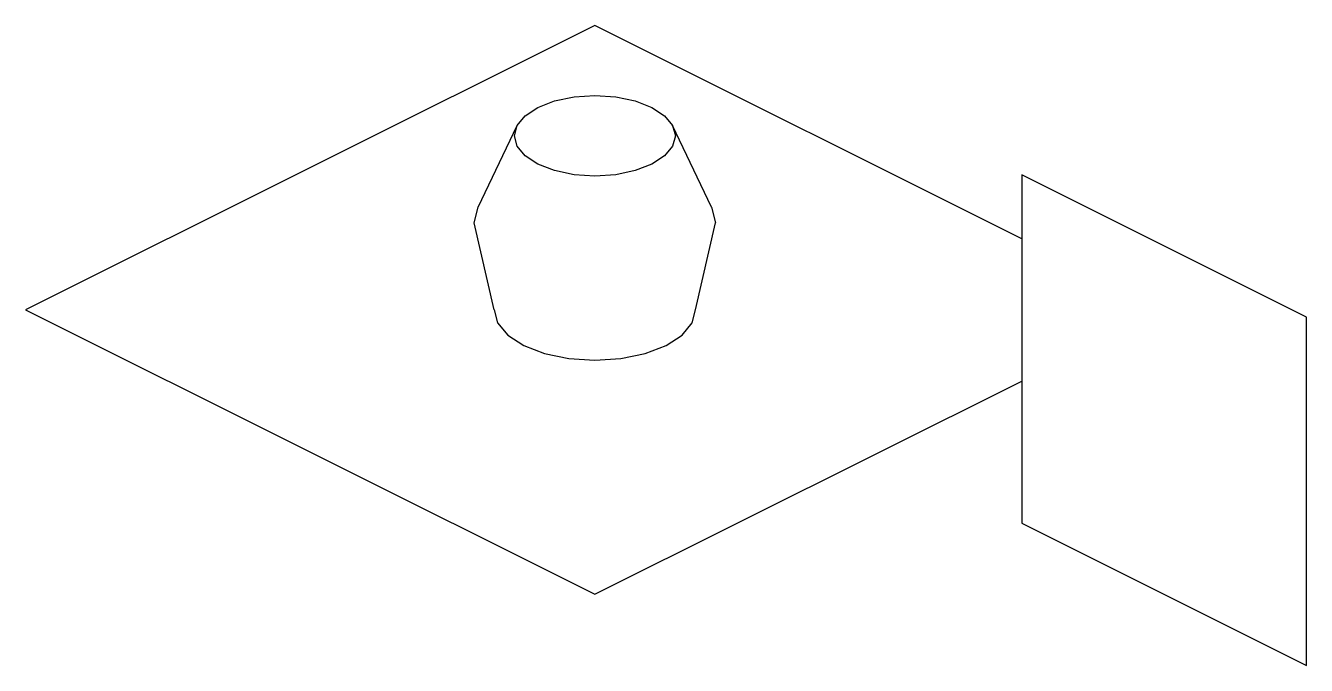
# Model space of a CAD drawing. Header units: metres. Extents: x -3.89 to 2.47, y -2.1 to 1.08.
import ezdxf

# ---------------------------------------------------------------- set-up
doc = ezdxf.new("R2010")
doc.units = ezdxf.units.M
doc.layers.add('VISTA', color=7, linetype='CONTINUOUS')
doc.layers.add('VISTA-PERFIL', color=7, linetype='CONTINUOUS')

msp = doc.modelspace()

# ---------------------------------------------------------------- linework, layer by layer
at = {"layer": 'VISTA'}
for p, q in [((-1.447, 0.4786), (-1.4607, 0.5303)), ((-0.6607, 0.5303), (-0.6743, 0.4786)), ((-1.4071, 0.4303), (-1.447, 0.4786)), ((-0.6743, 0.4786), (-0.7143, 0.4303)), ((-1.3435, 0.3889), (-1.4071, 0.4303)), ((-1.2607, 0.3571), (-1.3435, 0.3889)), ((-0.7778, 0.3889), (-0.8607, 0.3571)), ((-0.7143, 0.4303), (-0.7778, 0.3889)), ((-1.1642, 0.3371), (-1.2607, 0.3571)), ((-1.0607, 0.3303), (-1.1642, 0.3371)), ((-0.9571, 0.3371), (-1.0607, 0.3303)), ((-0.8607, 0.3571), (-0.9571, 0.3371)), ((-1.5607, -0.3357), (-1.5607, -0.3357)), ((-1.5607, -0.3357), (-1.5436, -0.4004)), ((-0.5777, -0.4004), (-0.5607, -0.3357)), ((-0.5607, -0.3357), (-0.5607, -0.3357)), ((-1.5436, -0.4004), (-1.4937, -0.4607)), ((-0.6276, -0.4607), (-0.5777, -0.4004)), ((-1.4937, -0.4607), (-1.4142, -0.5125)), ((-0.7071, -0.5125), (-0.6276, -0.4607)), ((-1.4142, -0.5125), (-1.3107, -0.5522)), ((-1.3107, -0.5522), (-1.1901, -0.5772)), ((-0.9313, -0.5772), (-0.8107, -0.5522)), ((-0.8107, -0.5522), (-0.7071, -0.5125)), ((-1.1901, -0.5772), (-1.0607, -0.5857)), ((-1.0607, -0.5857), (-0.9313, -0.5772))]:
    msp.add_line(p, q, dxfattribs=at)
at = {"layer": 'VISTA-PERFIL'}
for p, q in [((-1.0607, 1.0785), (-3.8891, -0.3357)), ((1.0607, 0.0179), (-1.0607, 1.0785)), ((-1.3435, 0.6718), (-1.2607, 0.7035)), ((-1.2607, 0.7035), (-1.1642, 0.7235)), ((-1.1642, 0.7235), (-1.0607, 0.7303)), ((-1.0607, 0.7303), (-0.9571, 0.7235)), ((-0.9571, 0.7235), (-0.8607, 0.7035)), ((-0.8607, 0.7035), (-0.7778, 0.6718)), ((-1.4071, 0.6303), (-1.3435, 0.6718)), ((-0.7778, 0.6718), (-0.7143, 0.6303)), ((-1.6402, 0.175), (-1.447, 0.5821)), ((-1.4607, 0.5303), (-1.447, 0.5821)), ((-1.447, 0.5821), (-1.4071, 0.6303)), ((-0.7143, 0.6303), (-0.6743, 0.5821)), ((-0.6743, 0.5821), (-0.6607, 0.5303)), ((-0.4811, 0.175), (-0.6743, 0.5821)), ((2.4749, -0.3714), (1.0607, 0.3357)), ((1.0607, 0.3357), (1.0607, -1.3964)), ((-1.6607, 0.0973), (-1.6402, 0.175)), ((-0.4811, 0.175), (-0.4607, 0.0973)), ((-1.5607, -0.3357), (-1.6607, 0.0973)), ((-0.5607, -0.3357), (-0.4607, 0.0973)), ((-3.8891, -0.3357), (-1.0607, -1.7499)), ((2.4749, -2.1035), (2.4749, -0.3714)), ((-1.0607, -1.7499), (1.0607, -0.6892)), ((1.0607, -1.3964), (2.4749, -2.1035))]:
    msp.add_line(p, q, dxfattribs=at)

doc.saveas('drawing.dxf')
